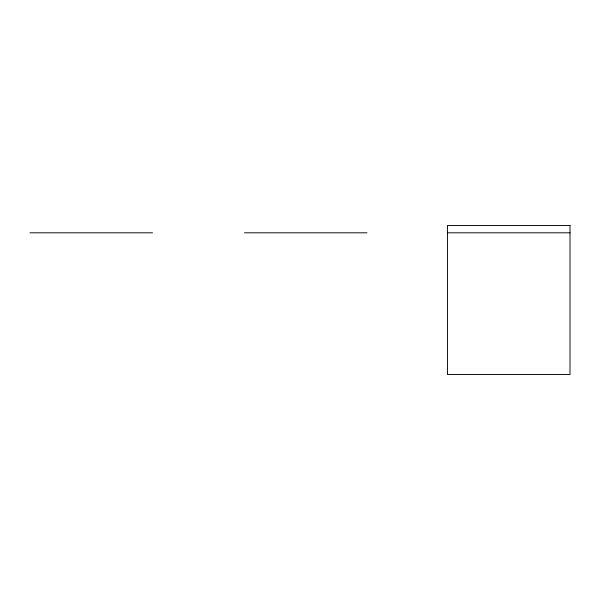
<?xml version="1.0" encoding="UTF-8"?>
<svg xmlns="http://www.w3.org/2000/svg" width="600" height="600" viewBox="0 0 600 600"><rect width="100%" height="100%" fill="white"/><g stroke="black" fill="none" stroke-linecap="round" stroke-linejoin="round"><path stroke-width="0.9" d="M30 232.815L152.528 232.815M244.462 232.815L366.99 232.815M447.472 232.815L570 232.815M570 225.465L447.472 225.465L447.472 374.535L570 374.535L570 225.465"/></g></svg>
